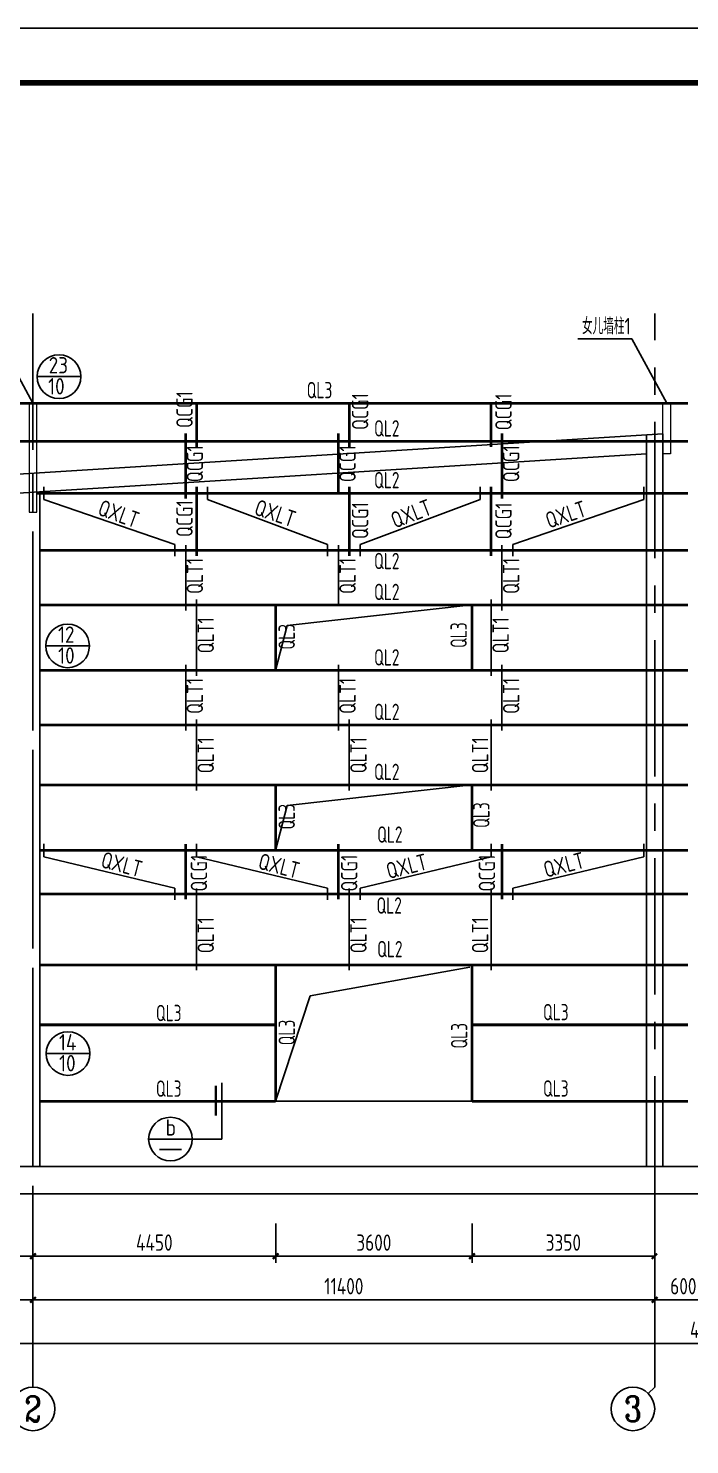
# Model space of a CAD drawing. Header units: millimetres. Extents: x 866309 to 879639, y 39442 to 44891.
# Drawn here: x 874377.5 to 874498.7, y 39782.9 to 40042.6 of the extents above; entities that cross this region are included whole.
import ezdxf
from ezdxf.enums import TextEntityAlignment as Align

# ---------------------------------------------------------------- set-up
doc = ezdxf.new("R2010")
doc.units = ezdxf.units.MM
doc.header["$LTSCALE"] = 1000
doc.header["$MEASUREMENT"] = 0
doc.linetypes.add('CENTER', pattern=[2, 1.25, -0.25, 0.25, -0.25])
doc.linetypes.add('DOTE', pattern=[2.42, 2, -0.2, 0.02, -0.2])
for name, color, linetype in [('1307', 7, 'Continuous'), ('1534', 7, 'Continuous'), ('AXIS', 3, 'Continuous'), ('AXIS_TEXT', 7, 'Continuous'), ('DIM', 7, 'Continuous'), ('DOTE', 1, 'DOTE'), ('M_Prof', 2, 'Continuous'), ('标注', 7, 'Continuous'), ('梁', 4, 'Continuous'), ('檩条', 34, 'Continuous'), ('索引符号标注', 253, 'Continuous')]:
    doc.layers.add(name, color=color, linetype=linetype)
doc.layers.add('零部件', color=3, linetype='Continuous', lineweight=5)
doc.styles.add('_TCH_AXIS', font='COMPLEX', dxfattribs={"bigfont": 'GBCBIG'})
doc.styles.add('COMPLEX', font='COMPLEX')
doc.styles.add('GBHZ', font='gbenor.shx', dxfattribs={"width": 0.9, "bigfont": 'gbcbig.shx'})
doc.dimstyles.new('Y100', dxfattribs={"dimscale": 0, "dimtxt": 3, "dimasz": 0.01, "dimexe": 1.2, "dimexo": 2, "dimgap": 1, "dimtad": 1, "dimdec": 0, "dimlfac": 100, "dimzin": 0, "dimdsep": 46, "dimtxsty": 'GBHZ', "dimblk": 'DX', "dimcen": 0.09, "dimdle": 1, "dimclrd": 7, "dimclre": 7, "dimclrt": 7, "dimadec": 0, "dimazin": 0, "dimtfac": 1, "dimtdec": 0, "dimtix": 1, "dimtmove": 2, "dimatfit": 3, "dimldrblk": 'DX', "dimfxl": 0, "dimtolj": 1, "dimtzin": 0, "dimarcsym": 0})

# ---------------------------------------------------------------- blocks, each defined once
blk = doc.blocks.new('_AXISO')
blk.add_circle((0, 0), 0.5)
at = {"layer": 'AXIS_TEXT', "style": 'COMPLEX', "width": 1.041667}
blk.add_attdef('A', text='', height=0.56, dxfattribs=at).set_placement((-0.25, -0.28), (0.25, -0.28), align=Align.FIT)
blk = doc.blocks.new('DX')
at = {"color": 0, "linetype": 'ByBlock', "const_width": 40}
blk.add_lwpolyline([(-54, -51), (46, 49)], dxfattribs=at)
blk = doc.blocks.new('*D3225')
at = {"layer": 'Defpoints', "color": 0, "transparency": 16777216}
for p in [(874263.33, 39825.44), (874378.33, 39825.44), (874378.33, 39809.44)]:
    blk.add_point(p, dxfattribs=at)
at = {"layer": 'dim', "color": 7, "lineweight": -2, "transparency": 16777216}
for p, q in [((874263.33, 39823.44), (874263.33, 39808.24)), ((874378.33, 39823.44), (874378.33, 39808.24)), ((874263.34, 39809.44), (874378.32, 39809.44))]:
    blk.add_line(p, q, dxfattribs=at)
at = {"layer": 'dim', "color": 7, "lineweight": -2, "transparency": 16777216, "xscale": 0.01, "yscale": 0.01, "zscale": 0.01, "rotation": 180}
blk.add_blockref('DX', (874263.33, 39809.44), dxfattribs=at)
at = {"layer": 'dim', "color": 7, "lineweight": -2, "transparency": 16777216, "xscale": 0.01, "yscale": 0.01, "zscale": 0.01}
blk.add_blockref('DX', (874378.33, 39809.44), dxfattribs=at)
at = {"layer": 'dim', "color": 7, "transparency": 16777216, "insert": (874320.83, 39811.94), "char_height": 3, "attachment_point": 5, "style": 'GBHZ'}
blk.add_mtext('\\A1;11500', dxfattribs=at)
blk = doc.blocks.new('*D3226')
at = {"layer": 'Defpoints', "color": 0, "transparency": 16777216}
for p in [(874378.33, 39825.44), (874492.33, 39825.44), (874492.33, 39809.44)]:
    blk.add_point(p, dxfattribs=at)
at = {"layer": 'dim', "color": 7, "lineweight": -2, "transparency": 16777216}
for p, q in [((874378.33, 39823.44), (874378.33, 39808.24)), ((874492.33, 39823.44), (874492.33, 39808.24)), ((874378.34, 39809.44), (874492.32, 39809.44))]:
    blk.add_line(p, q, dxfattribs=at)
at = {"layer": 'dim', "color": 7, "lineweight": -2, "transparency": 16777216, "xscale": 0.01, "yscale": 0.01, "zscale": 0.01, "rotation": 180}
blk.add_blockref('DX', (874378.33, 39809.44), dxfattribs=at)
at = {"layer": 'dim', "color": 7, "lineweight": -2, "transparency": 16777216, "xscale": 0.01, "yscale": 0.01, "zscale": 0.01}
blk.add_blockref('DX', (874492.33, 39809.44), dxfattribs=at)
at = {"layer": 'dim', "color": 7, "transparency": 16777216, "insert": (874435.33, 39811.94), "char_height": 3, "attachment_point": 5, "style": 'GBHZ'}
blk.add_mtext('\\A1;11400', dxfattribs=at)
blk = doc.blocks.new('*D3227')
at = {"layer": 'Defpoints', "color": 0, "transparency": 16777216}
for p in [(874492.33, 39825.44), (874502.83, 39825.44), (874502.83, 39809.44)]:
    blk.add_point(p, dxfattribs=at)
at = {"layer": 'dim', "color": 7, "lineweight": -2, "transparency": 16777216}
for p, q in [((874492.33, 39823.44), (874492.33, 39808.24)), ((874502.83, 39823.44), (874502.83, 39808.24)), ((874492.34, 39809.44), (874502.82, 39809.44))]:
    blk.add_line(p, q, dxfattribs=at)
at = {"layer": 'dim', "color": 7, "lineweight": -2, "transparency": 16777216, "xscale": 0.01, "yscale": 0.01, "zscale": 0.01, "rotation": 180}
blk.add_blockref('DX', (874492.33, 39809.44), dxfattribs=at)
at = {"layer": 'dim', "color": 7, "lineweight": -2, "transparency": 16777216, "xscale": 0.01, "yscale": 0.01, "zscale": 0.01}
blk.add_blockref('DX', (874502.83, 39809.44), dxfattribs=at)
at = {"layer": 'dim', "color": 7, "transparency": 16777216, "insert": (874497.58, 39811.94), "char_height": 3, "attachment_point": 5, "style": 'GBHZ'}
blk.add_mtext('\\A1;600', dxfattribs=at)
blk = doc.blocks.new('*D3231')
at = {"layer": 'Defpoints', "color": 0, "transparency": 16777216}
for p in [(874263.33, 39825.44), (874742.33, 39825.44), (874263.33, 39801.44)]:
    blk.add_point(p, dxfattribs=at)
at = {"layer": 'dim', "color": 7, "lineweight": -2, "transparency": 16777216}
for p, q in [((874263.33, 39823.44), (874263.33, 39800.24)), ((874742.33, 39823.44), (874742.33, 39800.24)), ((874742.32, 39801.44), (874263.34, 39801.44))]:
    blk.add_line(p, q, dxfattribs=at)
at = {"layer": 'dim', "color": 7, "lineweight": -2, "transparency": 16777216, "xscale": 0.01, "yscale": 0.01, "zscale": 0.01, "rotation": 180}
blk.add_blockref('DX', (874263.33, 39801.44), dxfattribs=at)
at = {"layer": 'dim', "color": 7, "lineweight": -2, "transparency": 16777216, "xscale": 0.01, "yscale": 0.01, "zscale": 0.01}
blk.add_blockref('DX', (874742.33, 39801.44), dxfattribs=at)
at = {"layer": 'dim', "color": 7, "transparency": 16777216, "insert": (874502.83, 39803.94), "char_height": 3, "attachment_point": 5, "style": 'GBHZ'}
blk.add_mtext('\\A1;47000', dxfattribs=at)
blk = doc.blocks.new('*D3917')
at = {"layer": 'Defpoints', "color": 0, "transparency": 16777216}
for p in [(874348.33, 39825.44), (874378.33, 39825.44), (874348.33, 39817.44)]:
    blk.add_point(p, dxfattribs=at)
at = {"layer": 'dim', "color": 7, "lineweight": -2, "transparency": 16777216}
for p, q in [((874348.33, 39823.44), (874348.33, 39816.24)), ((874378.33, 39823.44), (874378.33, 39816.24)), ((874378.32, 39817.44), (874348.34, 39817.44))]:
    blk.add_line(p, q, dxfattribs=at)
at = {"layer": 'dim', "color": 7, "lineweight": -2, "transparency": 16777216, "xscale": 0.01, "yscale": 0.01, "zscale": 0.01, "rotation": 180}
blk.add_blockref('DX', (874348.33, 39817.44), dxfattribs=at)
at = {"layer": 'dim', "color": 7, "lineweight": -2, "transparency": 16777216, "xscale": 0.01, "yscale": 0.01, "zscale": 0.01}
blk.add_blockref('DX', (874378.33, 39817.44), dxfattribs=at)
at = {"layer": 'dim', "color": 7, "transparency": 16777216, "insert": (874363.33, 39819.94), "char_height": 3, "attachment_point": 5, "style": 'GBHZ'}
blk.add_mtext('\\A1;3000', dxfattribs=at)
blk = doc.blocks.new('*D3921')
at = {"layer": 'Defpoints', "color": 0, "transparency": 16777216}
for p in [(874458.83, 39825.44), (874492.33, 39825.44), (874458.83, 39817.44)]:
    blk.add_point(p, dxfattribs=at)
at = {"layer": 'dim', "color": 7, "lineweight": -2, "transparency": 16777216}
for p, q in [((874458.83, 39823.44), (874458.83, 39816.24)), ((874492.33, 39823.44), (874492.33, 39816.24)), ((874492.32, 39817.44), (874458.84, 39817.44))]:
    blk.add_line(p, q, dxfattribs=at)
at = {"layer": 'dim', "color": 7, "lineweight": -2, "transparency": 16777216, "xscale": 0.01, "yscale": 0.01, "zscale": 0.01, "rotation": 180}
blk.add_blockref('DX', (874458.83, 39817.44), dxfattribs=at)
at = {"layer": 'dim', "color": 7, "lineweight": -2, "transparency": 16777216, "xscale": 0.01, "yscale": 0.01, "zscale": 0.01}
blk.add_blockref('DX', (874492.33, 39817.44), dxfattribs=at)
at = {"layer": 'dim', "color": 7, "transparency": 16777216, "insert": (874475.58, 39819.94), "char_height": 3, "attachment_point": 5, "style": 'GBHZ'}
blk.add_mtext('\\A1;3350', dxfattribs=at)
blk = doc.blocks.new('*D3922')
at = {"layer": 'Defpoints', "color": 0, "transparency": 16777216}
for p in [(874422.83, 39825.44), (874458.83, 39825.44), (874458.83, 39817.44)]:
    blk.add_point(p, dxfattribs=at)
at = {"layer": 'dim', "color": 7, "lineweight": -2, "transparency": 16777216}
for p, q in [((874422.83, 39823.44), (874422.83, 39816.24)), ((874458.83, 39823.44), (874458.83, 39816.24)), ((874422.84, 39817.44), (874458.82, 39817.44))]:
    blk.add_line(p, q, dxfattribs=at)
at = {"layer": 'dim', "color": 7, "lineweight": -2, "transparency": 16777216, "xscale": 0.01, "yscale": 0.01, "zscale": 0.01, "rotation": 180}
blk.add_blockref('DX', (874422.83, 39817.44), dxfattribs=at)
at = {"layer": 'dim', "color": 7, "lineweight": -2, "transparency": 16777216, "xscale": 0.01, "yscale": 0.01, "zscale": 0.01}
blk.add_blockref('DX', (874458.83, 39817.44), dxfattribs=at)
at = {"layer": 'dim', "color": 7, "transparency": 16777216, "insert": (874440.83, 39819.94), "char_height": 3, "attachment_point": 5, "style": 'GBHZ'}
blk.add_mtext('\\A1;3600', dxfattribs=at)
blk = doc.blocks.new('*D3923')
at = {"layer": 'Defpoints', "color": 0, "transparency": 16777216}
for p in [(874378.33, 39825.44), (874422.83, 39825.44), (874422.83, 39817.44)]:
    blk.add_point(p, dxfattribs=at)
at = {"layer": 'dim', "color": 7, "lineweight": -2, "transparency": 16777216}
for p, q in [((874378.33, 39823.44), (874378.33, 39816.24)), ((874422.83, 39823.44), (874422.83, 39816.24)), ((874378.34, 39817.44), (874422.82, 39817.44))]:
    blk.add_line(p, q, dxfattribs=at)
at = {"layer": 'dim', "color": 7, "lineweight": -2, "transparency": 16777216, "xscale": 0.01, "yscale": 0.01, "zscale": 0.01, "rotation": 180}
blk.add_blockref('DX', (874378.33, 39817.44), dxfattribs=at)
at = {"layer": 'dim', "color": 7, "lineweight": -2, "transparency": 16777216, "xscale": 0.01, "yscale": 0.01, "zscale": 0.01}
blk.add_blockref('DX', (874422.83, 39817.44), dxfattribs=at)
at = {"layer": 'dim', "color": 7, "transparency": 16777216, "insert": (874400.58, 39819.94), "char_height": 3, "attachment_point": 5, "style": 'GBHZ'}
blk.add_mtext('\\A1;4450', dxfattribs=at)

msp = doc.modelspace()

# ---------------------------------------------------------------- linework, layer by layer
at = {"color": 0}
for p, q in [((874989.221, 40042.627), (874148.221, 40042.627)), ((874148.221, 40042.627), (874989.221, 40042.627))]:
    msp.add_line(p, q, dxfattribs=at)
at = {"color": 0, "const_width": 1}
msp.add_lwpolyline([(874979.221, 39458.627), (874173.221, 39458.627), (874173.221, 40032.627), (874979.221, 40032.627)], close=True, dxfattribs=at)
at = {"layer": 'AXIS', "color": 0}
for p, q in [((874378.328, 39825.442), (874378.328, 39793.442)), ((874492.328, 39825.442), (874492.328, 39793.442)), ((874491.156, 39792.271), (874492.328, 39793.442))]:
    msp.add_line(p, q, dxfattribs=at)
at = {"layer": 'dim', "linetype": 'ByBlock'}
msp.add_line((874412.984, 39849.226), (874412.984, 39838.931), dxfattribs=at)
at = {"layer": 'dim', "linetype": 'ByBlock', "const_width": 0.4}
msp.add_lwpolyline([(874411.867, 39848.744), (874411.867, 39843.249)], dxfattribs=at)
at = {"layer": 'DOTE', "linetype": 'CENTER', "ltscale": 0.02}
for p, q in [((874378.328, 39990.324), (874378.328, 39825.442)), ((874492.328, 39825.442), (874492.328, 39990.324)), ((874378.328, 39833.872), (874378.328, 39961.053))]:
    msp.add_line(p, q, dxfattribs=at)
at = {"layer": 'M_Prof'}
for p, q in [((874263.328, 39953.872), (874493.828, 39968.266)), ((874490.828, 39968.078), (874490.828, 39833.872)), ((874493.828, 39968.266), (874493.828, 39833.872)), ((874266.328, 39950.552), (874490.828, 39964.571)), ((874379.578, 39957.609), (874379.578, 39833.872)), ((874753.407, 39833.872), (874261.675, 39833.872)), ((874379.328, 39833.872), (874377.328, 39833.872)), ((874493.828, 39833.872), (874490.828, 39833.872)), ((874753.407, 39828.872), (874261.675, 39828.872))]:
    msp.add_line(p, q, dxfattribs=at)
at = {"layer": '标注'}
msp.add_line((874458.828, 39845.872), (874422.828, 39845.872), dxfattribs=at)
at = {"layer": '梁'}
for p, q in [((874378.328, 39973.872), (874371.916, 39985.656)), ((874488.116, 39985.656), (874478.236, 39985.656)), ((874494.528, 39973.872), (874488.116, 39985.656))]:
    msp.add_line(p, q, dxfattribs=at)
at = {"layer": '檩条', "color": 4}
for p, q in [((874408.328, 39973.872), (874408.328, 39968.198)), ((874436.328, 39973.872), (874436.328, 39968.198)), ((874462.328, 39973.872), (874462.328, 39968.198)), ((874408.328, 39958.372), (874408.328, 39948.198)), ((874436.328, 39958.372), (874436.328, 39948.198)), ((874462.328, 39958.372), (874462.328, 39948.198)), ((874406.328, 39935.872), (874406.328, 39947.873)), ((874434.328, 39936.873), (874434.328, 39947.873)), ((874464.328, 39935.872), (874464.328, 39947.873)), ((874408.328, 39923.873), (874408.328, 39937.873)), ((874424.946, 39933.126), (874458.828, 39936.873)), ((874462.328, 39923.873), (874462.328, 39937.873)), ((874422.828, 39924.873), (874424.946, 39933.126)), ((874406.328, 39913.872), (874406.328, 39925.873)), ((874434.328, 39913.872), (874434.328, 39925.873)), ((874464.328, 39913.872), (874464.328, 39925.873)), ((874408.328, 39902.872), (874408.328, 39915.872)), ((874436.328, 39902.872), (874436.328, 39915.872)), ((874462.328, 39902.872), (874462.328, 39915.872)), ((874424.946, 39900.125), (874458.828, 39903.872)), ((874422.828, 39891.872), (874424.946, 39900.125)), ((874406.328, 39892.872), (874406.328, 39885.197)), ((874434.328, 39892.872), (874434.328, 39885.197)), ((874464.328, 39892.872), (874464.328, 39885.197)), ((874408.328, 39869.872), (874408.328, 39884.872)), ((874436.328, 39869.872), (874436.328, 39884.872)), ((874462.328, 39869.872), (874462.328, 39884.872)), ((874429.171, 39865.191), (874458.428, 39870.472)), ((874422.828, 39845.872), (874429.171, 39865.191))]:
    msp.add_line(p, q, dxfattribs=at)
at = {"layer": '檩条', "color": 4, "linetype": 'ByBlock'}
for p, q in [((874380.328, 39958.547), (874380.328, 39956.197)), ((874410.328, 39958.547), (874410.328, 39956.197)), ((874460.328, 39958.547), (874460.328, 39956.197)), ((874490.328, 39958.547), (874490.328, 39956.197)), ((874380.328, 39956.197), (874404.328, 39947.943)), ((874410.328, 39956.197), (874432.328, 39947.943)), ((874460.328, 39956.197), (874438.328, 39947.943)), ((874490.328, 39956.197), (874466.328, 39947.943)), ((874404.328, 39947.943), (874404.328, 39945.803)), ((874432.328, 39947.943), (874432.328, 39945.803)), ((874438.328, 39947.943), (874438.328, 39945.803)), ((874466.328, 39947.943), (874466.328, 39945.803)), ((874380.328, 39893.047), (874380.328, 39890.697)), ((874408.328, 39893.047), (874408.328, 39890.697)), ((874462.328, 39893.047), (874462.328, 39890.697)), ((874490.328, 39893.047), (874490.328, 39890.697)), ((874380.328, 39890.697), (874404.328, 39884.942)), ((874408.328, 39890.697), (874432.328, 39884.942)), ((874462.328, 39890.697), (874438.328, 39884.942)), ((874490.328, 39890.697), (874466.328, 39884.942)), ((874404.328, 39884.942), (874404.328, 39882.802)), ((874432.328, 39884.942), (874432.328, 39882.802)), ((874438.328, 39884.942), (874438.328, 39882.802)), ((874466.328, 39884.942), (874466.328, 39882.802))]:
    msp.add_line(p, q, dxfattribs=at)
at = {"layer": '檩条', "color": 4, "const_width": 0.5}
for points in [[(874258.828, 39973.872), (874377.628, 39973.872)], [(874380.728, 39973.872), (874258.828, 39973.872)], [(874498.405, 39973.872), (874379.028, 39973.872)], [(874408.328, 39973.872), (874408.328, 39965.873)], [(874436.328, 39973.872), (874436.328, 39965.873)], [(874462.328, 39973.872), (874462.328, 39965.873)], [(874380.728, 39966.873), (874258.828, 39966.873)], [(874498.405, 39966.873), (874379.028, 39966.873)], [(874406.328, 39956.371), (874406.328, 39968.372)], [(874434.328, 39957.372), (874434.328, 39968.372)], [(874464.328, 39956.371), (874464.328, 39968.372)], [(874498.405, 39957.372), (874379.028, 39957.372)], [(874408.328, 39958.546), (874408.328, 39945.873)], [(874436.328, 39958.546), (874436.328, 39945.873)], [(874462.328, 39958.546), (874462.328, 39945.873)], [(874498.405, 39946.873), (874379.578, 39946.873)], [(874498.405, 39936.873), (874379.578, 39936.873)], [(874422.828, 39924.873), (874422.828, 39936.873)], [(874458.828, 39924.873), (874458.828, 39936.873)], [(874498.405, 39924.873), (874379.578, 39924.873)], [(874498.405, 39914.872), (874379.578, 39914.872)], [(874498.405, 39903.872), (874379.578, 39903.872)], [(874422.828, 39891.872), (874422.828, 39903.872)], [(874458.828, 39891.872), (874458.828, 39903.872)], [(874498.405, 39891.872), (874379.578, 39891.872)], [(874406.328, 39893.046), (874406.328, 39882.872)], [(874434.328, 39893.046), (874434.328, 39882.872)], [(874464.328, 39893.046), (874464.328, 39882.872)], [(874498.405, 39883.872), (874379.578, 39883.872)], [(874498.405, 39870.872), (874379.578, 39870.872)], [(874422.828, 39845.872), (874422.828, 39870.872)], [(874458.828, 39845.872), (874458.828, 39870.872)], [(874422.828, 39859.872), (874379.578, 39859.872)], [(874498.405, 39859.872), (874458.828, 39859.872)]]:
    msp.add_lwpolyline(points, dxfattribs=at)
at = {"layer": '檩条', "color": 4, "linetype": 'ByBlock', "const_width": 0.5}
for points in [[(874422.828, 39845.872), (874379.578, 39845.872)], [(874498.405, 39845.872), (874458.828, 39845.872)]]:
    msp.add_lwpolyline(points, dxfattribs=at)
at = {"layer": '索引符号标注'}
for p, q in [((874379.107, 39978.747), (874387.107, 39978.747)), ((874380.683, 39929.374), (874388.683, 39929.374)), ((874380.749, 39854.611), (874388.749, 39854.611)), ((874412.984, 39838.931), (874399.54, 39838.931)), ((874401.54, 39837.015), (874405.54, 39837.015))]:
    msp.add_line(p, q, dxfattribs=at)
for centre in [(874383.107, 39978.747), (874384.683, 39929.374), (874384.749, 39854.611), (874403.54, 39838.931)]:
    msp.add_circle(centre, 4, dxfattribs=at)
at = {"layer": '零部件'}
for points in [[(874377.628, 39953.893), (874379.028, 39953.893), (874379.028, 39973.872), (874377.628, 39973.872)], [(874495.228, 39964.566), (874493.828, 39964.566), (874493.828, 39973.872), (874495.228, 39973.872)]]:
    msp.add_lwpolyline(points, close=True, dxfattribs=at)

# ---------------------------------------------------------------- block references
at = {"layer": 'AXIS', "color": 0}
ref = msp.add_blockref('_AXISO', (874378.328, 39789.442), dxfattribs=dict(at, xscale=8, yscale=8, zscale=8))
ref.add_attrib('A', '2', dxfattribs={"layer": 'AXIS_TEXT', "color": 0, "height": 4.659, "style": '_TCH_AXIS'}).set_placement((874376.775, 39787.113), (874379.881, 39787.113), align=Align.FIT)
ref = msp.add_blockref('_AXISO', (874488.328, 39789.442), dxfattribs=dict(at, xscale=8, yscale=8, zscale=8))
ref.add_attrib('A', '3', dxfattribs={"layer": 'AXIS_TEXT', "color": 0, "height": 4.659, "style": '_TCH_AXIS'}).set_placement((874486.775, 39787.113), (874489.881, 39787.113), align=Align.FIT)

# ---------------------------------------------------------------- texts
at = {"layer": '1307', "style": 'GBHZ', "width": 0.8}
for s, p in [('QL3', (874428.523, 39974.777)), ('QL2', (874440.873, 39967.768)), ('QL2', (874440.873, 39958.267)), ('QL2', (874440.873, 39943.441)), ('QL2', (874440.873, 39937.769)), ('QL2', (874440.873, 39925.769)), ('QL2', (874440.873, 39915.767)), ('QL2', (874440.873, 39904.767)), ('QL2', (874441.438, 39893.269)), ('QL2', (874441.31, 39880.262)), ('QL2', (874441.438, 39872.269)), ('QL3', (874400.872, 39860.542)), ('QL3', (874471.844, 39860.709)), ('QL3', (874400.872, 39846.675)), ('QL3', (874471.844, 39846.709))]:
    msp.add_text(s, height=3, dxfattribs=at).set_placement(p)
at = {"layer": '1307', "style": 'GBHZ'}
for s, rotation, width, p in [('QCG1', 90, 0.9, (874407.612, 39969.328)), ('QCG1', 90, 0.9, (874439.811, 39968.969)), ('QCG1', 90, 0.9, (874466.101, 39968.894)), ('QCG1', 90, 0.9, (874409.51, 39959.394)), ('QCG1', 90, 0.9, (874437.51, 39959.394)), ('QCG1', 90, 0.9, (874467.51, 39959.394)), ('QXLT', 340.07762, 0.9, (874389.987, 39953.472)), ('QCG1', 90, 0.9, (874407.612, 39949.328)), ('QXLT', 341.41801, 0.9, (874418.687, 39953.493)), ('QCG1', 90, 0.9, (874439.811, 39948.969)), ('QXLT', 21.23485, 0.9, (874444.705, 39950.845)), ('QCG1', 90, 0.9, (874466.101, 39948.894)), ('QXLT', 18.6527, 0.9, (874472.946, 39950.841)), ('QLT1', 90, 0.9, (874409.51, 39938.895)), ('QLT1', 90, 0.9, (874437.51, 39938.895)), ('QLT1', 90, 0.9, (874467.51, 39938.895)), ('QLT1', 90, 0.9, (874411.51, 39927.994)), ('QL3', 90, 0.8, (874457.88, 39928.989)), ('QLT1', 90, 0.9, (874465.572, 39927.994)), ('QL3', 90, 0.8, (874426.353, 39928.695)), ('QLT1', 90, 0.9, (874409.51, 39916.895)), ('QLT1', 90, 0.9, (874437.51, 39916.895)), ('QLT1', 90, 0.9, (874467.51, 39916.895)), ('QLT1', 90, 0.9, (874411.51, 39905.993)), ('QLT1', 90, 0.9, (874439.51, 39905.993)), ('QLT1', 90, 0.9, (874461.812, 39905.993)), ('QL3', 90, 0.8, (874426.353, 39895.694)), ('QL3', 90, 0.8, (874462.041, 39895.988)), ('QXLT', 345.40617, 0.9, (874390.579, 39888.808)), ('QCG1', 90, 0.9, (874410.259, 39884.311)), ('QXLT', 345.69956, 0.9, (874419.425, 39888.52)), ('QCG1', 90, 0.9, (874437.811, 39884.311)), ('QXLT', 14.30044, 0.9, (874443.556, 39886.563)), ('QCG1', 90, 0.9, (874463.063, 39884.311)), ('QXLT', 14.59383, 0.9, (874472.412, 39886.813)), ('QLT1', 90, 0.9, (874411.51, 39872.993)), ('QLT1', 90, 0.9, (874439.51, 39872.993)), ('QLT1', 90, 0.9, (874461.812, 39872.993)), ('QL3', 90, 0.8, (874426.36, 39856.114)), ('QL3', 90, 0.8, (874457.975, 39855.516))]:
    msp.add_text(s, height=3, rotation=rotation, dxfattribs=dict(at, width=width)).set_placement(p)
at = {"layer": '1534', "style": 'GBHZ', "width": 0.9}
msp.add_text('女儿墙柱1', height=3, dxfattribs=at).set_placement((874479.009, 39986.511))
at = {"layer": '索引符号标注', "style": 'GBHZ'}
for s, p in [('23', (874381.212, 39979.342)), ('10', (874381.106, 39975.482)), ('12', (874382.916, 39929.94)), ('10', (874382.94, 39926.11)), ('14', (874383.096, 39855.176)), ('10', (874383.121, 39851.346)), ('b', (874402.659, 39839.557))]:
    msp.add_text(s, height=3, dxfattribs=at).set_placement(p)

# ---------------------------------------------------------------- dimensions: what is measured, and where the dimension line sits
at = {"layer": 'dim'}
for base, p1, p2, picture, middle in [((874378.328, 39809.442), (874263.328, 39825.442), (874378.328, 39825.442), '*D3225', (874320.828, 39811.942)), ((874492.328, 39809.442), (874378.328, 39825.442), (874492.328, 39825.442), '*D3226', (874435.328, 39811.942))]:
    dim = msp.add_linear_dim(base=base, p1=p1, p2=p2, dimstyle='Y100', override={"dimscale": 1}, dxfattribs=at)
    dim.commit()
    dim.dimension.update_dxf_attribs({"geometry": picture, "text_midpoint": middle})
for base, p1, p2, text, picture, middle in [((874263.328, 39801.442), (874742.328, 39825.442), (874263.328, 39825.442), '47000', '*D3231', (874502.828, 39803.942)), ((874502.828, 39809.442), (874492.328, 39825.442), (874502.828, 39825.442), '600', '*D3227', (874497.578, 39811.942))]:
    dim = msp.add_linear_dim(base=base, p1=p1, p2=p2, text=text, dimstyle='Y100', override={"dimscale": 1}, dxfattribs=at)
    dim.commit()
    dim.dimension.update_dxf_attribs({"geometry": picture, "text_midpoint": middle})
for base, p1, p2, angle, picture, middle in [((874348.328, 39817.442), (874378.328, 39825.442), (874348.328, 39825.442), 180, '*D3917', (874363.328, 39819.942)), ((874422.828, 39817.442), (874378.328, 39825.442), (874422.828, 39825.442), 0, '*D3923', (874400.578, 39819.942)), ((874458.828, 39817.442), (874422.828, 39825.442), (874458.828, 39825.442), 0, '*D3922', (874440.828, 39819.942)), ((874458.828, 39817.442), (874492.328, 39825.442), (874458.828, 39825.442), 180, '*D3921', (874475.578, 39819.942))]:
    dim = msp.add_linear_dim(base=base, p1=p1, p2=p2, angle=angle, dimstyle='Y100', override={"dimscale": 1}, dxfattribs=at)
    dim.commit()
    dim.dimension.update_dxf_attribs({"geometry": picture, "text_midpoint": middle})

doc.saveas('drawing.dxf')
